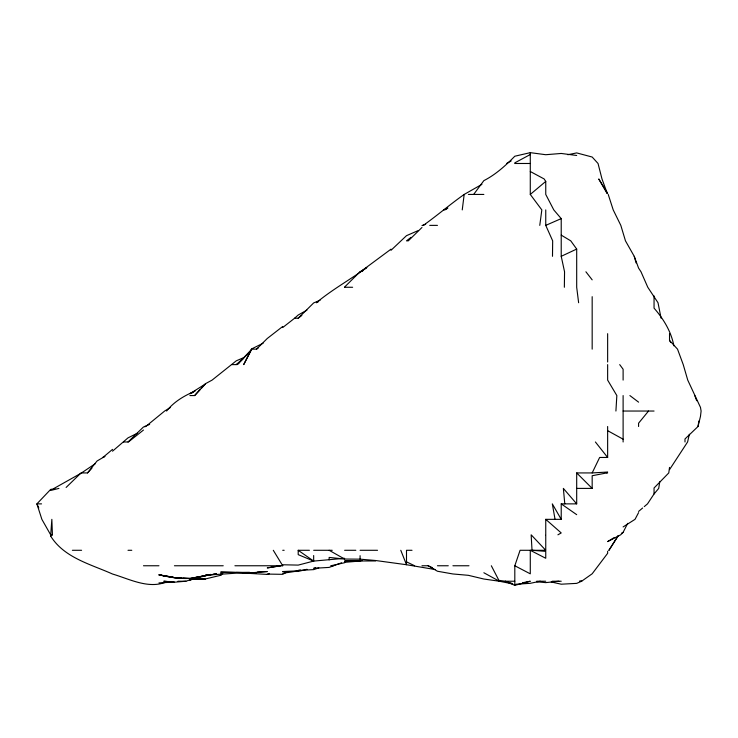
<?xml version="1.0" encoding="UTF-8"?>
<svg xmlns="http://www.w3.org/2000/svg" width="738" height="738" viewBox="0 0 738 738"><rect width="100%" height="100%" fill="white"/><g stroke="black" fill="none" stroke-linecap="round" stroke-linejoin="round"><path stroke-width="1.11" d="M552.494 256.317L552.67 240.846L545.751 225.376L545.751 209.906M564.358 287.266L564.552 271.787L561.221 256.317L561.221 218.614L553.786 209.906L545.751 194.435L545.751 181.41L544.146 178.956L530.281 171.502M615.916 411.038L616.839 395.568L607.642 380.098L607.642 364.618M462.246 209.906L464.174 194.435L481.923 184.352M539.773 225.376L541.83 209.906L530.281 194.435L530.281 152.655L545.751 154.712L561.221 153.458L576.692 155.478M669.523 467.422L668.776 472.929L654.053 487.993L654.053 493.962L647.503 503.87L644.256 506.619M659.754 481.766L658.711 488.399L654.053 493.962M684.993 441.979L684.993 438.962L698.01 426.509L698.886 420.983M689.357 434.248L687.595 441.979L669.523 469.636M698.01 426.509L700.473 416.398L701.1 411.038L700.473 407.367L687.742 380.098L683.24 364.618L677.521 349.148L669.523 340.421L669.523 333.677M522.541 582.78L530.281 581.23L514.81 585.345L514.81 565.76L520.078 550.29L545.751 550.29L545.751 535.308M545.751 534.81L545.751 519.34L561.221 519.34L561.221 503.87L576.692 503.87L576.692 472.929L592.171 472.929L599.643 457.459L607.642 457.459L607.642 426.509M251.427 349.148L243.697 364.618L251.28 350.116M614.136 537.642L607.642 541.6L620.676 534.81L623.112 532.347L627.697 523.343M638.582 512.624L635.021 519.34L623.112 526.932M608.979 550.29L618.167 535.779L608.887 550.29M473.658 194.435L483.86 180.626C495.493 174.74 505.668 165.533 514.81 156.225L530.281 152.655M54.059 488.399L81.595 472.929L87.508 472.929L97.065 460.992L104.833 456.444M648.527 411.038L638.582 423.197L638.582 426.509M189.897 395.568L194.62 395.568L205.367 383.76L212.101 380.098L236.317 360.79L244.564 357.321M189.897 579.542L205.367 578.97L220.837 575.262L223.005 572.882M87.508 472.929L91.918 468.123M166.594 411.038C173.854 401.795 184.389 395.577 195.053 391.168M194.62 395.568L199.989 389.793M201.529 388.142L205.367 384.018L189.897 393.741L192.987 392.505M251.021 349.969L237.23 364.618L243.697 358.317M576.692 488.399L592.171 488.399L592.171 475.733L606.774 472.929L607.642 472.052L592.171 472.929M251.787 349.148L256.566 349.148L267.257 338.493L282.728 326.464M344.618 287.045L360.006 271.787M282.728 327.534L294.628 318.207L298.198 318.207L313.668 302.921L320.071 300.283M421.97 227.488L408.298 240.846L406.5 240.846L411.057 237.35M66.125 487.449L81.06 472.929M128.006 441.979L143.476 426.97L145.737 426.509L164.639 411.038L170.515 407.45M421.97 225.607L423.335 225.376C437.348 215.376 450.152 204.325 464.174 194.435M231.833 364.618L236.317 364.618L250.154 351.934M112.536 451.167L128.006 437.874L137.296 433.271M294.628 318.207L298.198 315.006L306.907 310.172M391.029 250.283L406.5 235.662L417.846 230.736M638.582 511.443L642.632 508.002M530.281 194.435L545.751 181.41M102.914 457.459L112.536 449.368M143.476 430.042L128.412 441.979L123.486 441.979M298.198 318.207L301.842 315.43M256.566 349.148L258.355 347.819M391.029 249.149L360.458 271.787L366.122 268.088M50.645 536.046L52.426 534.81L51.845 519.34L50.645 536.046C64.105 557.799 90.59 564.192 112.536 574.026C129.584 579.062 148.486 589.284 166.262 581.978M81.595 472.874L95.248 463.732M236.317 364.618L239.047 362.801M366.86 267.47C350.292 279.628 332.146 289.527 316.371 302.737L318.336 301.787M621.378 533.334L623.112 532.347M557.91 534.81L561.221 532.947L545.751 519.34M506.582 163.485L511.148 160.958M286.593 572.19L282.728 574.33L267.257 574.081M514.81 162.849L530.281 154.519M444.811 209.906L446.841 208.836M102.785 457.459L104.741 456.444M251.787 348.843L263.125 343.207M192.987 578.924L189.897 580.428L189.897 579.939L185.893 581.23L174.426 582.208L163.762 581.23L174.426 582.051L158.956 582.909M443.87 209.906L447.892 208.005M561.221 256.317L576.692 249.066L570.76 240.846L561.221 235.118M545.751 225.376L561.221 218.614M144.5 426.509L149.657 424.405M341.528 562.808L329.148 567.411L313.668 568.297L315.726 567.836M269.315 573.694L267.257 574.422L244.047 573.075M318.798 567.863L313.668 569.616L298.198 570.465L300.412 570.059M422.477 225.376L425.688 224.306M208.679 574.644C192.544 580.658 175.303 578.832 158.956 574.727L174.426 577.651L205.367 579.182M344.618 558.315L313.668 561.083L298.198 565.105L282.728 564.773L282.728 565.76L234.915 565.76M50.645 490.466L58.929 488.399M298.198 571.452L298.198 570.917L282.728 571.553L298.198 571.452L307.045 569.284M210.893 574.478L189.897 578.629L210.893 574.45L205.367 575.234L236.317 573.177L256.206 573.094M330.919 565.76L344.618 562.725L344.618 561.701M540.317 581.23L530.281 583.315L515.908 584.256M375.559 560.954L344.618 561.009L362.293 560.576M567.854 154.712L576.692 152.914L592.171 157.028L598.038 163.485L601.987 178.956L607.263 193.402M54.898 488.602L50.645 489.432L36.9 503.87L41.872 519.34L50.645 534.81L52.426 534.81M280.265 565.76L267.257 567.909L280.966 565.76M216.418 573.878L193.208 577.826M282.728 573.269L298.198 570.917M213.107 574.201L216.418 573.758M558.86 581.23L545.751 582.623L536.674 581.765M344.618 562.328L360.089 561.028M251.787 572.743L220.837 572.125L251.787 572.743L267.257 571.544L257.313 572.033M236.317 572.439L249.573 572.319M514.81 163.485L530.281 163.485M468.39 194.435L483.86 194.435M429.719 225.376L437.45 225.376M344.618 287.266L352.616 287.266M623.112 411.038L654.053 411.038M606.774 472.929L607.642 472.929M41.549 503.87L36.9 503.87L38.8 507.993M72.37 550.29L81.595 550.29M128.006 550.29L131.779 550.29M282.728 550.29L284.158 550.29M313.668 555.52L313.668 561.083L298.198 554.635L298.198 550.29L309.425 550.29M313.668 550.29L332.238 550.29M344.618 550.29L355.854 550.29M360.089 550.29L377.533 550.29M412.016 550.29L406.5 550.29L406.5 564.727L435.236 569.551M143.476 565.76L158.956 565.76M174.426 565.76L223.227 565.76M331.214 565.76L333.281 565.76M421.97 565.76L428.16 565.76L432.293 567.614M437.45 565.76L448.28 565.76M452.92 565.76L468.981 565.76M177.941 581.23L185.893 581.23M514.81 581.23L505.207 581.23L499.34 580.409L499.34 581.23L512.596 583.887M536.674 581.23L545.751 581.23M552.31 581.23L561.221 581.23M195.422 578.887L183.264 578.186M400.78 550.29L406.5 564.727L375.559 560.502L360.089 559.155L344.618 559.044L329.148 557.421L329.148 559.939M242.94 573.048L251.787 573.472M176.64 577.54L181.059 577.965L174.426 577.651L158.956 574.957L168.901 576.479M491.333 565.76L499.34 581.23L483.86 579.026L468.39 575.326L452.92 573.97L437.45 571.24L428.16 565.76M171.115 576.812L173.319 577.153M551.231 581.968L561.221 584.201L576.692 583.371L581.627 581.23L592.171 573.786L607.642 553.306L607.642 551.277M512.67 583.638L505.207 581.23L514.81 585.345M406.5 561.83L414.618 565.76M514.81 565.76L530.281 573.832L530.281 550.29L545.751 558.269L545.751 551.351L532.024 550.29L531.157 534.81L545.751 550.29M483.86 572.753L499.34 581.23M607.642 430.678L623.112 439.184M329.148 550.29L344.618 559.044M561.221 503.87L576.692 514.663M298.198 550.29L313.668 561.083M629.892 395.568L638.582 402.155M576.692 472.929L592.171 488.399M576.692 503.87L563.362 488.399L564.782 503.87M595.4 441.979L607.642 457.459M585.907 271.787L592.171 279.85M619.699 364.618L623.112 369.231L623.112 380.098M661.073 318.207L658.01 302.737L647.789 287.266L640.999 271.787L638.582 268.106L634.237 256.317L625.464 240.846L620.815 225.376L613.213 209.906L608.223 194.435M607.642 193.365L598.749 178.956L607.088 193.467M273.291 550.29L282.728 565.76M669.523 340.421L670.704 342.358M561.221 519.34L552.319 503.87L555.05 519.34M694.772 395.568L696.672 400.725M673.868 345.836C671.229 331.565 663.499 318.927 654.053 308.143L654.053 295.92M634.237 256.317L636.091 262.949M578.629 302.737L576.692 287.266L576.692 249.066M623.112 395.568L623.112 441.979M607.642 333.677L607.642 361.998M592.171 296.676L592.171 349.148M360.089 555.686L360.089 559.155M220.837 573.62L220.837 575.262M363.179 270.523L360.089 271.787L363.179 270.477M581.627 581.23L579.653 581.23L581.627 581.23"/></g></svg>
